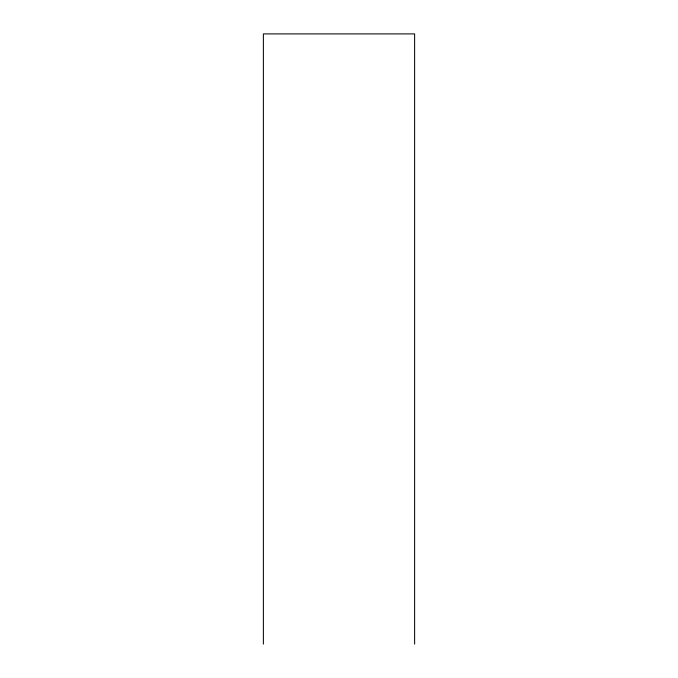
<?xml version="1.0" encoding="UTF-8"?>
<svg xmlns="http://www.w3.org/2000/svg" width="678" height="678" viewBox="0 0 678 678"><rect width="100%" height="100%" fill="white"/><g stroke="black" fill="none" stroke-linecap="round" stroke-linejoin="round"><path stroke-width="1.02" d="M414.622 644.1L414.622 33.9L263.378 33.9L263.378 644.1"/></g></svg>
